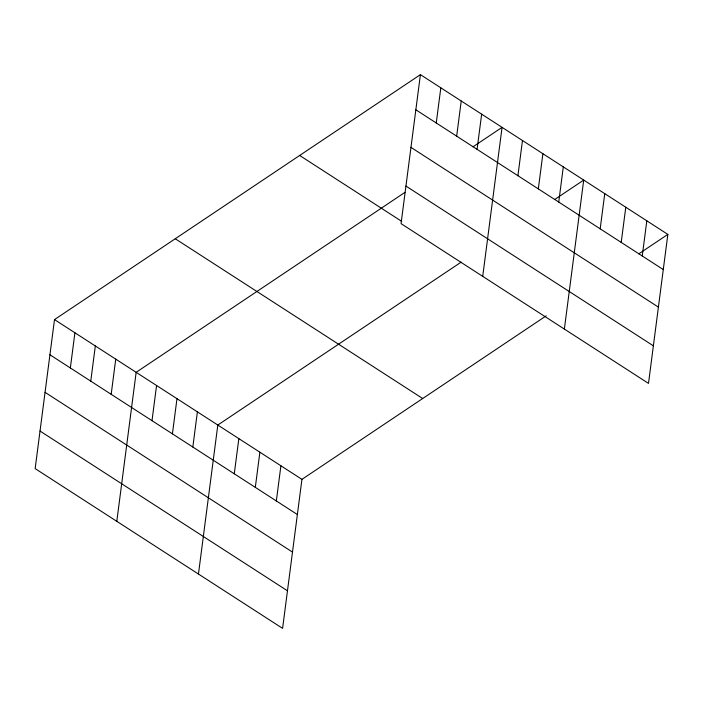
<?xml version="1.0" encoding="UTF-8"?>
<svg xmlns="http://www.w3.org/2000/svg" width="703" height="703" viewBox="0 0 703 703"><rect width="100%" height="100%" fill="white"/><g stroke="black" fill="none" stroke-linecap="round" stroke-linejoin="round"><path stroke-width="1.05" d="M420.412 74.632L401.061 223.642L648.5 383.399L667.85 234.389L420.412 74.632L54.5 319.601L35.15 468.611L282.588 628.368L301.939 479.358L546.213 315.823M70.353 367.95L74.913 332.783M90.766 381.131L95.327 345.964M111.179 394.313L115.74 359.145M116.803 521.327L136.154 372.326L404.919 192.394M152.006 420.666L156.567 385.499M172.42 433.848L176.98 398.68M192.833 447.029L197.394 411.861M198.457 574.052L217.816 425.043L461.194 262.105M234.275 473.787L238.844 438.619M255.312 487.372L259.873 452.205M276.341 500.949L280.91 465.781M436.255 122.981L440.825 87.813M456.669 136.162L461.238 100.995M477.082 149.344L481.652 114.176M482.715 276.358L502.065 127.357L473.014 146.804M517.909 175.706L522.478 140.53M538.322 188.879L542.892 153.711M558.736 202.06L563.305 166.892M564.368 329.083L583.718 180.073L554.667 199.52M600.186 228.826L604.756 193.65M621.215 242.403L625.784 207.236M642.252 255.98L646.822 220.812M638.799 253.845L667.85 234.389M415.842 109.8L663.28 269.565M410.965 147.366L658.403 307.123M405.939 186.075L653.377 345.832M299.663 155.468L401.729 221.375M175.249 238.765L422.688 398.522M54.5 319.601L301.939 479.358M49.931 354.769L297.369 514.526M45.054 392.336L292.492 552.092M40.027 431.044L287.465 590.801"/></g></svg>
